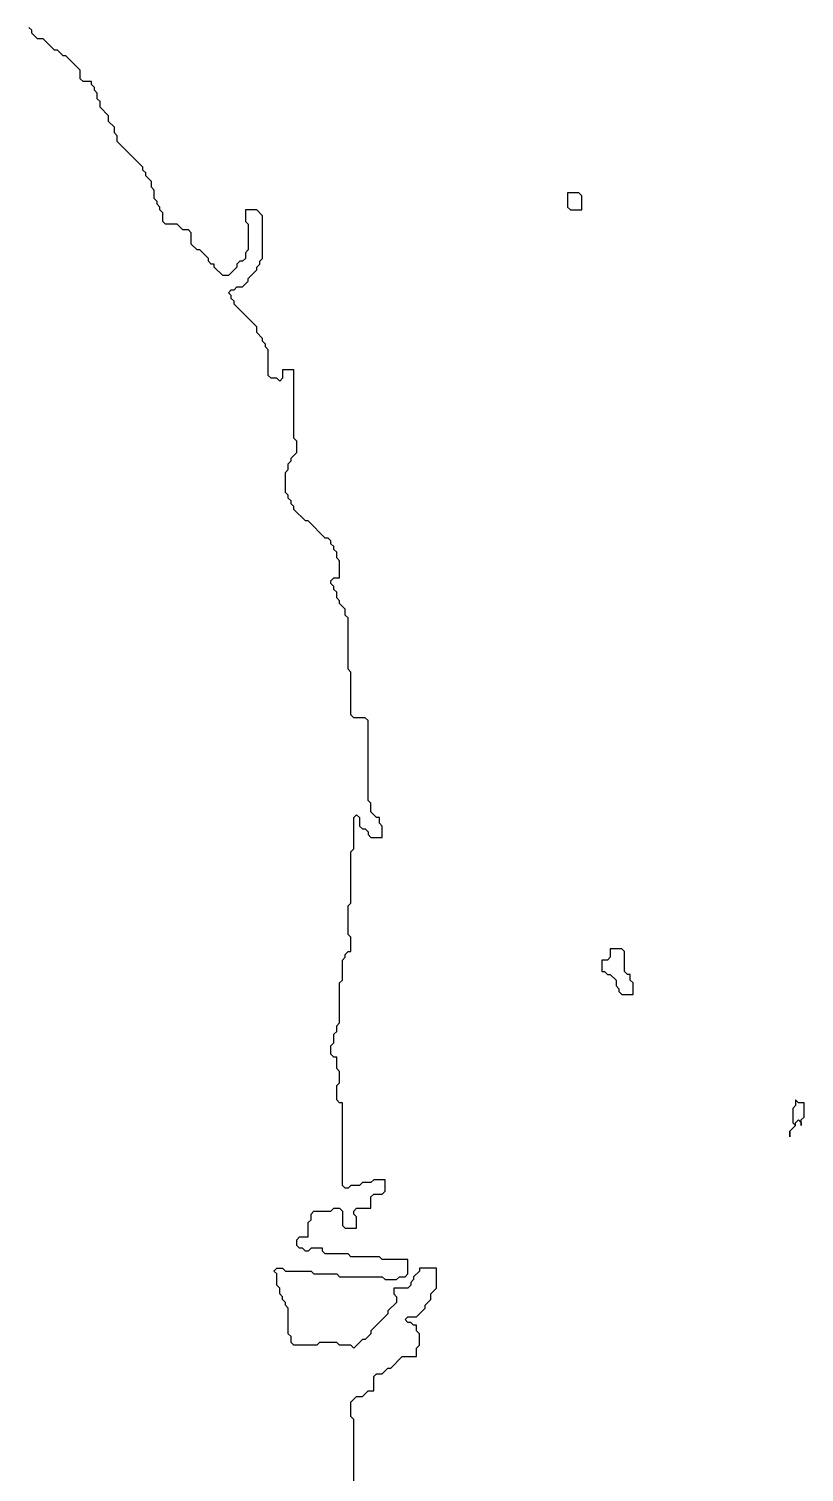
# Model space of a CAD drawing. Header units: metres. Extents: x 0 to 1000, y 0 to 1405.
# Drawn here: x 686 to 754, y 924.6 to 1051.1 of the extents above; entities that cross this region are included whole.
import ezdxf

# ---------------------------------------------------------------- set-up
doc = ezdxf.new("R2010")
doc.units = ezdxf.units.M

msp = doc.modelspace()

# ---------------------------------------------------------------- linework, layer by layer
msp.add_lwpolyline([(714.5, 923.75), (714.5, 929.25), (714.25, 929.5), (714.25, 930.75), (714.75, 931.25), (715.25, 931.25), (715.75, 931.75), (716.25, 931.75), (716.25, 933), (716.5, 933.25), (717, 933.25), (717.5, 933.75), (717.75, 933.75), (718.75, 934.75), (720, 934.75), (720, 935.5), (720.25, 935.75), (720.25, 936.75), (720, 937), (720, 937.5), (719.75, 937.5), (719.5, 937.75), (719.25, 937.75), (719, 938), (719.25, 938.25), (720, 938.25), (720.75, 939), (720.75, 939.25), (721.25, 939.75), (721.25, 940.25), (721.75, 940.75), (721.75, 942.5), (720.25, 942.5), (720.25, 942.25), (719.75, 941.75), (719.75, 941.5), (719.5, 941.25), (719.5, 941), (719.25, 940.75), (718, 940.75), (718, 940.25), (718.25, 940), (718.25, 939.5), (717.5, 938.75), (717.5, 938.5), (716, 937), (716, 936.75), (715.5, 936.25), (715.25, 936.25), (714.5, 935.5), (714.25, 935.75), (713.25, 935.75), (713, 936), (711.5, 936), (711.25, 935.75), (709.25, 935.75), (709, 936), (709, 936.5), (708.75, 936.75), (708.75, 939), (708.5, 939.25), (708.5, 939.5), (708.25, 939.75), (708.25, 940), (708, 940.25), (708, 940.75), (707.75, 941), (707.75, 942), (707.5, 942.25), (707.75, 942.5), (708.25, 942.5), (708.5, 942.25), (710.75, 942.25), (711, 942), (713, 942), (713.25, 941.75), (717, 941.75), (717.25, 941.5), (718.25, 941.5), (718.5, 941.75), (719, 941.75), (719.25, 942), (719.25, 943.25), (717, 943.25), (716.75, 943.5), (714.25, 943.5), (714, 943.75), (712, 943.75), (711.75, 944), (711.75, 944.25), (710.75, 944.25), (710.5, 944), (710.25, 944), (710, 944.25), (709.75, 944.25), (709.5, 944.5), (709.5, 945), (709.75, 945.25), (710.5, 945.25), (710.5, 946.5), (710.75, 946.75), (710.75, 947.25), (711, 947.5), (712.5, 947.5), (712.75, 947.75), (713.25, 947.75), (713.5, 947.5), (713.5, 946.25), (713.75, 946), (714.75, 946), (714.75, 947), (714.5, 947.25), (714.5, 947.5), (714.75, 947.75), (716, 947.75), (716, 948.75), (716.25, 949), (717, 949), (717.25, 949.25), (717.25, 950.25), (716.25, 950.25), (716, 950), (715.25, 950), (715, 949.75), (714.25, 949.75), (714, 949.5), (713.75, 949.5), (713.5, 949.75), (713.5, 957), (713.25, 957), (713, 957.25), (713, 958.5), (713.25, 958.75), (713.25, 959.75), (713, 960), (713, 961), (712.75, 961), (712.5, 961.25), (712.5, 962), (712.75, 962.25), (712.75, 963), (713, 963.25), (713, 963.75), (713.25, 964), (713.25, 967.5), (713.5, 967.75), (713.5, 969.5), (713.75, 969.75), (713.75, 970), (714, 970.25), (714.25, 970.25), (714.25, 971.5), (714, 971.75), (714, 974.25), (714.25, 974.5), (714.25, 979), (714.5, 979.25), (714.5, 982), (714.75, 982.25), (715, 982), (715, 981.25), (715.25, 981), (715.5, 981), (715.75, 980.75), (715.75, 980.5), (716, 980.25), (717, 980.25), (717, 981.25), (716.75, 981.5), (716.75, 982), (716.5, 982), (716, 982.5), (716, 983.25), (715.75, 983.5), (715.75, 990.5), (715.5, 990.75), (714.5, 990.75), (714.25, 991), (714.25, 994.75), (714, 995), (714, 999.5), (713.75, 999.75), (713.75, 1000.25), (713.25, 1000.75), (713.25, 1001), (713, 1001.25), (713, 1001.75), (712.75, 1002), (712.75, 1002.25), (712.5, 1002.5), (712.5, 1002.75), (712.75, 1003), (713.25, 1003), (713.25, 1004.5), (713, 1004.75), (713, 1005.25), (712.75, 1005.5), (712.75, 1005.75), (712.5, 1006), (712.5, 1006.25), (712.25, 1006.5), (712, 1006.5), (710.5, 1008), (710.25, 1008), (709.25, 1009), (709.25, 1009.25), (709, 1009.5), (709, 1009.75), (708.75, 1010), (708.75, 1010.25), (708.5, 1010.5), (708.5, 1012.25), (708.75, 1012.5), (708.75, 1013), (709, 1013.25), (709, 1013.5), (709.5, 1014), (709.5, 1015), (709.25, 1015.25), (709.25, 1021.25), (708.25, 1021.25), (708.25, 1020.5), (708, 1020.25), (707.75, 1020.5), (707.25, 1020.5), (707, 1020.75), (707, 1023), (706.75, 1023.25), (706.75, 1023.5), (706.5, 1023.75), (706.5, 1024), (706, 1024.5), (706, 1025), (704, 1027), (704, 1027.25), (703.75, 1027.5), (703.75, 1027.75), (703.5, 1028), (703.75, 1028.25), (704, 1028.25), (704.25, 1028.5), (704.75, 1028.5), (705.25, 1029), (705.25, 1029.25), (706, 1030), (706, 1030.25), (706.25, 1030.5), (706.25, 1030.75), (706.5, 1031), (706.5, 1034.75), (706, 1035.25), (705, 1035.25), (705, 1034.25), (705.25, 1034), (705.25, 1031.75), (705, 1031.5), (705, 1031), (704.75, 1030.75), (704.5, 1030.75), (704.25, 1030.5), (704.25, 1030.25), (703.5, 1029.5), (703, 1029.5), (702.25, 1030.25), (702.25, 1030.5), (702, 1030.5), (701.75, 1030.75), (701.75, 1031), (701, 1031.75), (700.75, 1031.75), (700.25, 1032.25), (700.25, 1033.25), (700, 1033.5), (699.5, 1033.5), (699, 1034), (698, 1034), (697.75, 1034.25), (697.75, 1035), (697.5, 1035.25), (697.5, 1035.5), (697.25, 1035.75), (697.25, 1036), (697, 1036.25), (697, 1037), (696.75, 1037.25), (696.75, 1037.75), (696.25, 1038.25), (696.25, 1038.5), (696, 1038.75), (696, 1039), (693.75, 1041.25), (693.75, 1041.75), (693.5, 1042), (693.5, 1042.5), (693, 1043), (693, 1043.5), (692.25, 1044.25), (692.25, 1044.75), (692, 1045), (692, 1045.5), (691.75, 1045.75), (691.75, 1046), (691.5, 1046.25), (691.5, 1046.5), (690.75, 1046.5), (690.5, 1046.75), (690.5, 1047.5), (689.25, 1048.75), (689, 1048.75), (688.5, 1049.25), (688.25, 1049.25), (687.25, 1050.25), (686.75, 1050.25), (686.25, 1050.75), (686.25, 1051), (686, 1051.25)])
for points in [[(733.25, 1036.75), (733.25, 1035.5), (733.5, 1035.25), (734.5, 1035.25), (734.5, 1036.5), (734.25, 1036.75)], [(737, 970.5), (737, 969.75), (736.75, 969.5), (736.25, 969.5), (736.25, 968.5), (736.5, 968.5), (736.75, 968.25), (737, 968.25), (737.5, 967.75), (737.5, 967.25), (737.75, 967), (737.75, 966.75), (738, 966.5), (739, 966.5), (739, 967.5), (738.75, 967.75), (738.75, 968.25), (738.5, 968.25), (738.25, 968.5), (738.25, 970.25), (738, 970.5)], [(753.25, 957.25), (753.25, 956.75), (753, 956.5), (753, 955.25), (753.25, 955), (752.75, 954.5), (752.75, 954), (752.75, 954.5), (753.25, 955), (753.25, 955.25), (753.5, 955.5), (753.75, 955.25), (753.75, 955), (753.75, 955.5), (754, 955.75), (754, 957), (753.5, 957)]]:
    msp.add_lwpolyline(points, close=True)

doc.saveas('drawing.dxf')
